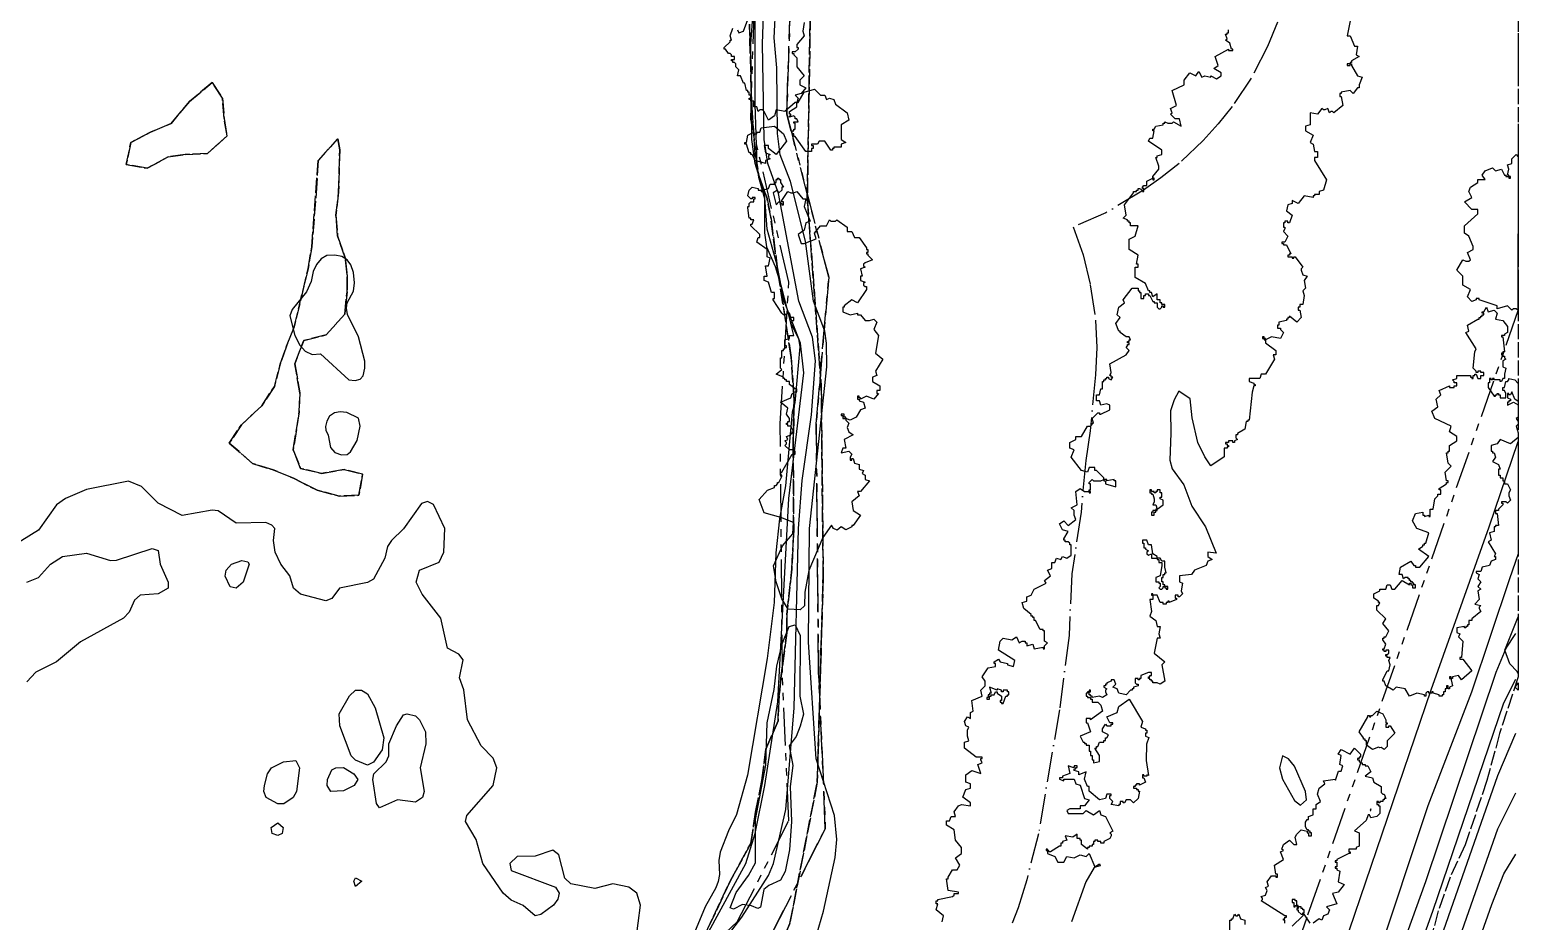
# Model space of a CAD drawing. Header units: metres. Extents: x -400 to 800, y -650 to 500.
# Drawn here: x 549.2 to 800, y -360.7 to -210.5 of the extents above; entities that cross this region are included whole.
import ezdxf

# ---------------------------------------------------------------- set-up
doc = ezdxf.new("R2010")
doc.units = ezdxf.units.M
doc.header["$LTSCALE"] = 2
for name, pattern in [('DASHDOT', [3.556, 2.54, -0.508, 0, -0.508]), ('DASHED', [1.524, 1.27, -0.254]), ('PHANTOM', [6.35, 3.175, -0.635, 0.635, -0.635, 0.635, -0.635])]:
    doc.linetypes.add(name, pattern=pattern)
for name, color, linetype in [('SITE-FLOOD-LIMIT', 5, 'DASHED'), ('SITE-PROPERTY', 7, 'PHANTOM'), ('SITE-ROAD-PAVED', 7, 'CONTINUOUS'), ('SITE-SETBACK-WATER', 1, 'DASHDOT'), ('SITE-TREE-CANOPY', 94, 'CONTINUOUS'), ('SITE-WATER-EDGE', 5, 'CONTINUOUS'), ('TOPO-CONTOUR-MAJOR', 8, 'CONTINUOUS'), ('TOPO-CONTOUR-MINOR', 9, 'CONTINUOUS')]:
    doc.layers.add(name, color=color, linetype=linetype)

msp = doc.modelspace()

# ---------------------------------------------------------------- linework, layer by layer
at = {"layer": 'SITE-FLOOD-LIMIT'}
for points in [[(800, 282.44), (800, -319.52), (796.87, -329.07), (794.73, -336.96), (791.05, -347.81), (788.51, -353.26), (786.52, -358.92), (784.99, -364.68)], [(538.58, -568.51), (560.19, -540.84), (582.2, -510.22), (605.84, -478.78), (622.24, -457.84), (639.51, -434.05), (658.26, -403.89), (677.27, -361.05), (681.88, -337.26), (682.88, -302.51), (682.56, -270.57), (680.2, -239.03), (680.7, -208.01)], [(680.7, -208.01), (680.2, -239.03), (682.56, -270.57), (682.88, -302.51), (681.88, -337.26), (677.27, -361.05), (658.26, -403.89), (639.51, -434.05), (622.24, -457.84), (605.84, -478.78), (582.2, -510.22), (560.19, -540.84), (538.58, -568.51)], [(670.47, -209.59), (670.83, -223.66), (671.42, -231.48), (672.02, -235.03), (673.38, -238.72), (674.09, -242.37), (675.25, -251.3), (677.5, -265.71), (677.98, -272.92), (677.81, -280.39), (677.92, -294.77), (677.58, -301.38), (676.75, -309.01), (676.74, -312.11), (675.75, -319.74), (675.39, -323.55), (675.27, -326.91), (673.24, -331.67), (672.54, -336.94), (671.49, -342.32), (670.67, -347.59), (667.27, -353.79), (661.77, -365.38)], [(661.77, -365.38), (667.27, -353.79), (670.67, -347.59), (671.49, -342.32), (672.54, -336.94), (673.24, -331.67), (675.27, -326.91), (675.39, -323.55), (675.75, -319.74), (676.74, -312.11), (676.75, -309.01), (677.58, -301.38), (677.92, -294.77), (677.81, -280.39), (677.98, -272.92), (677.5, -265.71), (675.25, -251.3), (674.09, -242.37), (673.38, -238.72), (672.02, -235.03), (671.42, -231.48), (670.83, -223.66), (670.47, -209.59)]]:
    msp.add_lwpolyline(points, dxfattribs=at)
for points in [[(568.96, -233.83), (572.5, -231.91), (575.39, -231.52), (579.15, -231.33), (582.42, -228.4), (581.93, -225.45), (581.64, -222.05), (579.93, -219.38), (576.1, -222.57), (572.99, -226.27), (569.55, -227.78), (566.22, -229.49), (565.44, -233.21)], [(568.96, -233.83), (565.44, -233.21), (566.22, -229.49), (569.55, -227.78), (572.99, -226.27), (576.1, -222.57), (579.93, -219.38), (581.64, -222.05), (581.93, -225.45), (582.42, -228.4), (579.15, -231.33), (575.39, -231.52), (572.5, -231.91)], [(597.56, -236.36), (596.71, -247.09), (596.09, -250.75), (593.76, -260.54), (592.42, -263.8), (591.39, -266.86), (590.41, -270.58), (588.26, -273.86), (584.84, -277.05), (582.79, -280.12), (586.74, -283.58), (590.21, -284.66), (593.73, -286.09), (597.62, -288.08), (601.34, -289.06), (604.65, -288.92), (605.27, -285.36), (602.16, -284.58), (598.35, -285.23), (594.83, -284.4), (593.58, -281.27), (594.58, -274.85), (594.69, -271.65), (593.83, -266.78), (595.36, -262.86), (599.11, -261.9), (602.28, -258.41), (602.64, -254.64), (602.66, -251.8), (602.32, -248.91), (601.06, -245.21), (600.77, -241.71), (601.23, -237.84), (601.41, -230.73), (601.09, -228.9), (597.77, -232.5)], [(598.35, -285.23), (602.16, -284.58), (605.27, -285.36), (604.65, -288.92), (601.34, -289.06), (597.62, -288.08), (593.73, -286.09), (590.21, -284.66), (586.74, -283.58), (582.79, -280.12), (584.84, -277.05), (588.26, -273.86), (590.41, -270.58), (591.39, -266.86), (592.42, -263.8), (593.76, -260.54), (596.09, -250.75), (596.71, -247.09), (597.77, -232.5), (601.09, -228.9), (601.41, -230.73), (601.23, -237.84), (600.77, -241.71), (601.06, -245.21), (602.32, -248.91), (602.66, -251.8), (602.64, -254.64), (602.28, -258.41), (599.11, -261.9), (595.36, -262.86), (593.83, -266.78), (594.69, -271.65), (594.58, -274.85), (593.58, -281.27), (594.83, -284.4)]]:
    msp.add_lwpolyline(points, close=True, dxfattribs=at)
at = {"layer": 'SITE-PROPERTY'}
for points in [[(800, -23.13), (800, -257.7), (764.39, -360.02), (733.33, -449.51), (730.57, -456.85), (727.43, -464.03), (723.91, -471.03), (720.04, -477.85), (715.81, -484.46), (711.23, -490.83), (706.34, -496.95), (701.12, -502.81), (639.08, -569.01), (644.82, -586.74), (603.76, -633.86), (590.29, -650), (355.33, -650)], [(547.09, -555.94), (561.96, -561.13), (576.86, -565.72), (592.23, -564.84), (604.57, -556.97), (615.77, -548.59), (623.7, -535.36), (631.88, -522.24), (636.67, -507.74), (642.29, -477.14), (645.67, -462.08), (650.74, -447.7), (661.72, -424.76), (656.31, -409.86), (642.51, -393.17), (655.23, -373.22), (668.4, -360.8), (677.08, -343.76), (676, -318.78), (675.65, -276.87), (677.09, -253), (670.67, -225.57), (671.45, -201.12)], [(677.51, -200.96), (676.74, -224.71), (683.81, -252.18), (681.7, -276.89), (682.1, -318.63), (683.24, -345.09), (673.33, -364.51)], [(673.33, -364.51), (683.24, -345.09), (682.1, -318.63), (681.7, -276.89), (683.81, -252.18), (676.74, -224.71), (677.51, -200.96)]]:
    msp.add_lwpolyline(points, dxfattribs=at)
at = {"layer": 'SITE-ROAD-PAVED'}
msp.add_lwpolyline([(768.83, -370.21), (785.35, -321.71), (795.11, -294.22), (800, -279.87), (800, -298.77), (798.53, -303.02), (792.11, -322.06), (784.78, -341.22), (776.02, -367.56)], dxfattribs=at)
at = {"layer": 'SITE-SETBACK-WATER'}
msp.add_lwpolyline([(759.46, -209.2), (757.75, -213.31), (754.98, -218.68), (751.8, -223.43), (749.46, -226.37), (746.92, -229.14), (742.84, -233.03), (739.79, -235.45), (736.86, -237.51), (730.52, -241.33), (725.03, -243.7), (726.68, -248.39), (727.89, -253.47), (728.77, -259.44), (728.97, -264.03), (728.75, -268.62), (727.86, -278.05), (727.11, -283.07), (726.33, -291.76), (724.8, -302.15), (724.31, -312.56), (722.7, -325.06), (719.15, -345.96), (717.18, -353.7), (715.72, -358.39), (714.72, -361)], dxfattribs=at)
at = {"layer": 'SITE-TREE-CANOPY'}
for points in [[(679.68, -209.26), (679.43, -210.76), (679.68, -211.5), (678.43, -213.01), (678.43, -213.51), (678.68, -213.51), (678.68, -213.75), (678.18, -214.25), (677.68, -214.25), (677.68, -214.51), (677.93, -214.51), (677.93, -214.75), (678.43, -215.25), (678.43, -216.76), (679.68, -218.26), (678.93, -219), (678.93, -219.76), (679.93, -220.26), (679.18, -221.26), (678.18, -221.51), (678.68, -222.01), (678.43, -222.76), (678.18, -222.76), (676.43, -224.25), (674.93, -224.01), (674.68, -225.01), (673.68, -225.75), (672.93, -224.25), (672.68, -224.01), (672.18, -224.01), (671.93, -224.25), (671.68, -223.51), (671.18, -223.51), (671.18, -222.51), (670.68, -222.51), (670.68, -222.26), (670.43, -222.26), (670.43, -222.01), (670.68, -222.01), (670.68, -221.51), (670.43, -221.51), (670.43, -221), (670.18, -221), (670.18, -220.76), (669.93, -220.76), (669.68, -219.5), (669.43, -219.5), (668.93, -218.26), (668.43, -218.26), (668.68, -217.26), (668.18, -216.76), (668.18, -216.25), (667.93, -216.01), (667.68, -216.01), (667.68, -215.75), (667.43, -215.75), (667.43, -215.51), (667.93, -215.51), (667.93, -215.01), (667.43, -215.01), (667.43, -214.75), (667.18, -214.51), (666.93, -214.51), (666.43, -213.75), (666.18, -213.75), (666.18, -213.51), (667.18, -212.51), (667.18, -212.26), (667.43, -212.26), (667.18, -211.5), (667.68, -210.26)], [(668.43, -210.5), (668.68, -211), (669.43, -210.76), (670.18, -208.76)], [(702.93, -360.75), (703.18, -359.75), (701.93, -358.76), (702.18, -357.76), (701.93, -357.76), (701.93, -357.26), (702.18, -357.26), (702.18, -357), (704.68, -356.5), (704.93, -356.26), (704.93, -356), (705.68, -356), (705.68, -355.76), (703.93, -355.5), (703.68, -353.51), (703.93, -353.51), (703.93, -353.26), (704.68, -352.01), (705.43, -352.01), (705.93, -351.25), (705.18, -350.01), (706.18, -349.26), (706.18, -348.26), (705.18, -347), (704.93, -345.26), (703.68, -344.51), (703.68, -343.76), (704.18, -343.76), (704.43, -343.01), (705.18, -343.01), (704.93, -342.25), (705.68, -341.25), (706.18, -341.01), (707.68, -341.25), (707.68, -340.75), (706.43, -339.76), (706.93, -338.51), (707.68, -338.26), (707.68, -337.5), (706.93, -337.26), (706.93, -336), (707.93, -335.26), (709.43, -335.76), (708.93, -334.26), (709.68, -334.01), (709.43, -333.51), (709.43, -333.25), (709.68, -333.25), (709.68, -333.01), (708.68, -333.01), (706.68, -331.51), (706.68, -330.51), (707.43, -330.26), (707.18, -329.51), (707.18, -328.5), (707.43, -328), (706.93, -327.76), (706.68, -327), (707.18, -326.26), (707.68, -326.5), (707.68, -325.5), (708.18, -325.26), (707.93, -323.51), (709.68, -322.75), (709.43, -321.75), (710.18, -321.01), (710.18, -320.26), (709.68, -319.51), (710.68, -318), (711.93, -317.76), (711.93, -317.26), (711.68, -317.26), (711.68, -317), (712.43, -316.5), (712.68, -317), (713.93, -317.26), (713.93, -317.5), (714.93, -317.76), (715.18, -316.76), (712.43, -315.01), (712.68, -313.51), (713.18, -313.01), (714.68, -313.25), (715.43, -312.75), (715.93, -313.75), (716.43, -313.51), (716.93, -313.51), (716.93, -313.75), (717.18, -313.75), (717.18, -314.26), (718.18, -314.01), (718.43, -314.76), (719.93, -314.51), (719.93, -314.76), (720.18, -314.76), (720.18, -314.26), (720.68, -313.75), (720.18, -313.51), (720.18, -311.75), (719.93, -311.75), (719.93, -311.51), (719.43, -311.51), (718.68, -310.01), (718.43, -310.01), (718.43, -309.51), (718.18, -309.51), (718.18, -309.26), (717.93, -309.26), (717.93, -309.01), (716.68, -308), (716.43, -307), (717.18, -306.76), (717.18, -306), (717.93, -305.76), (718.43, -304.76), (720.43, -303.75), (720.18, -303.25), (721.18, -302.51), (720.68, -301.51), (721.43, -301.25), (721.43, -300.26), (721.93, -300.26), (722.18, -299.51), (722.93, -299.76), (723.18, -299.26), (723.93, -299.51), (724.68, -299), (724.68, -297.26), (724.43, -297.26), (724.43, -297), (724.18, -296.76), (723.68, -296.76), (723.68, -296.5), (723.43, -296.5), (723.43, -296.26), (724.18, -295.01), (723.18, -294.76), (722.68, -293.75), (723.43, -293.25), (724.18, -294.01), (725.43, -293.01), (725.18, -292.25), (725.18, -291.51), (724.68, -291.01), (725.68, -290.51), (725.43, -288.26), (726.18, -287.76), (726.93, -288.26), (727.68, -288.26), (727.68, -288), (727.93, -288), (727.93, -287), (727.68, -287), (727.68, -286.76), (728.18, -286.26), (728.43, -286.5), (729.68, -286.5), (730.18, -286.26), (730.18, -286.01), (728.93, -284.76), (728.68, -284.76), (728.68, -284.25), (727.68, -284.25), (727.43, -285.01), (726.43, -284.76), (724.68, -282.51), (725.18, -281.26), (724.43, -281.01), (724.43, -280.01), (725.43, -279.5), (725.43, -279), (726.43, -279), (727.43, -277.26), (727.93, -277.26), (728.18, -277), (728.18, -276.76), (728.43, -276.76), (728.18, -276.01), (729.18, -275.01), (729.43, -275.01), (729.43, -275.26), (729.68, -275.26), (731.18, -274.51), (731.18, -273.75), (730.68, -273.51), (729.68, -273.75), (729.43, -273.01), (728.93, -273.01), (728.93, -272.01), (729.43, -272.01), (729.68, -271.01), (729.93, -271.01), (729.93, -269.76), (730.18, -269.76), (730.18, -269.5), (730.43, -269.5), (730.43, -269.26), (730.68, -269.26), (730.68, -269), (730.93, -269), (730.93, -269.26), (731.43, -269.5), (731.68, -269), (731.43, -269), (731.43, -268.76), (731.18, -268.76), (731.43, -268.26), (731.18, -266.76), (733.93, -265.26), (734.43, -264.51), (733.93, -264.01), (734.18, -263.75), (734.18, -263.51), (734.43, -263.51), (734.43, -263.25), (734.18, -263.25), (734.18, -263.01), (734.43, -263.01), (734.43, -262.75), (734.68, -262.75), (734.43, -262.25), (733.93, -262.25), (732.93, -261.51), (732.93, -261.26), (732.68, -261.26), (732.18, -260), (732.93, -259), (732.43, -258.5), (732.68, -257.26), (733.68, -256.51), (733.43, -256.01), (734.93, -254.01), (735.93, -254.01), (735.93, -254.51), (736.18, -254.51), (736.18, -254.75), (736.43, -254.75), (736.43, -255.76), (736.93, -255.76), (736.93, -255.26), (737.18, -255.26), (737.18, -255.01), (737.68, -255.01), (737.68, -255.26), (737.93, -255.26), (738.43, -256.26), (738.68, -256.26), (738.68, -256.51), (739.18, -256.51), (739.18, -257.26), (739.43, -257.5), (739.68, -257.5), (739.93, -257.26), (739.93, -257), (740.18, -257), (740.18, -257.26), (740.43, -257.26), (740.43, -256.76), (739.93, -256.76), (739.93, -256.51), (739.68, -256.51), (739.68, -256.01), (739.18, -256.01), (739.18, -255.01), (738.43, -255.51), (738.18, -254.75), (737.93, -254.75), (737.93, -254.51), (737.68, -254.51), (737.18, -253.25), (735.43, -252.25), (735.43, -250.51), (735.93, -250.51), (735.93, -250), (735.68, -250), (735.93, -248.5), (734.43, -247.5), (734.43, -245.76), (735.43, -245.25), (735.93, -243.51), (734.68, -243.51), (734.68, -243.01), (734.43, -243.01), (734.43, -242.75), (734.18, -242.75), (734.18, -242.51), (733.43, -242.26), (733.93, -241.76), (733.68, -240), (735.18, -238), (735.18, -237.76), (735.68, -237.76), (735.68, -237.5), (735.93, -237.5), (735.93, -237.26), (736.18, -237.26), (736.68, -237.5), (736.68, -237.76), (736.93, -237.76), (736.93, -237.26), (736.68, -237.26), (736.68, -237.01), (736.93, -236.76), (737.43, -236.76), (737.43, -236.01), (738.43, -235.51), (738.43, -235.25), (739.43, -234.01), (739.43, -233.51), (738.93, -232.01), (739.18, -232.01), (739.18, -231.76), (739.93, -231.51), (739.93, -230.76), (737.68, -229.26), (737.93, -228.76), (738.43, -228.76), (738.68, -227.51), (738.43, -227.51), (738.43, -227.26), (738.68, -227.26), (738.93, -226.76), (740.18, -226.51), (740.18, -226.26), (740.43, -226.26), (740.43, -226.01), (740.93, -226.26), (741.68, -226.26), (741.93, -226.01), (743.18, -226.76), (742.93, -225.51), (742.18, -225.51), (741.43, -224.75), (741.68, -224.51), (741.43, -223.75), (742.43, -223.25), (741.68, -220.76), (743.68, -219.76), (743.68, -219), (744.68, -217.76), (745.68, -218.26), (746.18, -217.51), (746.68, -218.5), (747.18, -218.26), (748.18, -218.5), (748.18, -218.26), (749.18, -218.76), (749.93, -218.26), (749.93, -217.76), (748.68, -217.01), (749.43, -216.51), (748.93, -215.01), (751.18, -213.75), (751.18, -214.01), (751.93, -214.01), (751.93, -213.75), (751.68, -213.75), (751.43, -212.76), (750.68, -212.26), (750.93, -212.01), (750.68, -211.26), (750.93, -211.26), (750.93, -211), (751.18, -211), (751.18, -210.5)], [(771.68, -209), (771.18, -211.51), (771.68, -211.51), (772.43, -213.25), (772.93, -213.25), (772.68, -214.75), (773.18, -215.01), (771.93, -215.75), (771.93, -216.01), (771.68, -216.01), (771.68, -216.26), (771.93, -216.26), (771.93, -216.51), (772.93, -218.26), (773.68, -218.5), (773.18, -219.76), (773.18, -220.26), (772.93, -220.26), (772.18, -221.26), (771.68, -220.76), (770.18, -221), (770.18, -221.26), (769.93, -221.26), (769.93, -221.76), (770.18, -221.76), (770.43, -223.25), (768.93, -224.51), (768.68, -224.25), (768.43, -224.25), (768.18, -224.51), (767.93, -223.75), (767.43, -224.01), (767.18, -224.01), (766.93, -223.75), (766.18, -224.75), (764.93, -224.51), (764.93, -226.51), (764.18, -226.76), (764.18, -227.51), (765.43, -228.26), (764.93, -229.5), (765.43, -229.76), (765.68, -231.01), (766.18, -231.01), (766.18, -232.01), (765.68, -232.01), (765.68, -232.51), (767.68, -235.76), (767.18, -237.51), (766.43, -237.76), (766.43, -238.26), (765.68, -238.26), (765.68, -238.5), (765.43, -238.5), (765.43, -238.76), (763.93, -238.5), (762.93, -239.76), (761.93, -239.26), (761.93, -239.76), (761.18, -240), (760.93, -241.01), (761.93, -241.76), (761.43, -243.01), (761.18, -243.01), (761.18, -242.75), (760.68, -242.75), (760.68, -243.01), (760.43, -243.01), (760.43, -243.75), (760.68, -243.75), (760.68, -244.01), (760.43, -244.51), (761.18, -245.25), (760.68, -246.26), (760.18, -246.26), (760.18, -246.51), (760.43, -246.51), (760.43, -246.76), (760.93, -246.76), (761.68, -248.26), (761.43, -248.26), (761.43, -248.5), (761.18, -248.5), (761.18, -248.76), (761.93, -248.76), (761.93, -249), (762.18, -249), (762.18, -248.76), (762.43, -248.76), (763.68, -250.51), (763.43, -250.76), (763.43, -251.01), (763.68, -251.76), (764.43, -252.01), (763.93, -252.75), (764.18, -254.01), (763.68, -254.51), (763.93, -255.26), (763.68, -256.76), (763.18, -256.76), (763.18, -257.26), (762.93, -257.26), (762.93, -257.76), (763.18, -257.76), (763.43, -259), (762.68, -259.76), (761.43, -258.76), (761.43, -259), (761.18, -259), (761.18, -259.26), (760.93, -259.26), (760.93, -259.5), (759.68, -259.76), (759.68, -260.26), (759.43, -260.26), (759.43, -260.76), (759.93, -260.76), (759.93, -261.01), (760.43, -261.51), (759.93, -262.51), (758.43, -262.25), (757.43, -262.75), (757.43, -263.25), (759.18, -264.51), (759.18, -265.26), (758.68, -265.26), (758.93, -266.01), (757.43, -268.5), (756.68, -268.5), (756.43, -269.26), (754.68, -269.26), (754.68, -269.76), (755.43, -270.01), (755.43, -270.26), (755.68, -270.26), (755.68, -270.51), (755.43, -270.51), (755.15, -271.55), (754.68, -276.26), (754.43, -276.26), (754.43, -276.51), (754.18, -276.51), (753.93, -277.76), (752.68, -278.5), (752.68, -278.76), (752.43, -278.76), (752.43, -279.26), (752.68, -279.5), (752.18, -279.76), (752.18, -280.01), (751.93, -280.01), (751.93, -279.76), (751.18, -279.76), (751.18, -280.01), (750.68, -280.01), (750.68, -280.26), (750.93, -280.26), (750.93, -280.51), (751.18, -280.51), (751.18, -280.76), (750.93, -280.76), (750.93, -281.01), (750.43, -281.01), (750.43, -282.43), (748.19, -283.95), (747.21, -282.42), (746.03, -280.03), (745.07, -275.87), (744.72, -272.65), (742.83, -271.38), (742, -272.83), (741.4, -274.67), (741.47, -278.44), (741.28, -282.99), (741.67, -284.44), (743.64, -287.14), (744.98, -290.78), (747.33, -294.22), (749.11, -298.66), (747.68, -298.5), (747.68, -299.26), (748.43, -299.76), (747.68, -300.01), (747.43, -300.76), (745.43, -301.51), (744.93, -302.25), (742.93, -302.51), (742.93, -303.51), (743.43, -303.75), (743.18, -305.01), (743.43, -305.51), (742.93, -306), (742.68, -306), (742.68, -305.76), (742.18, -305.76), (742.18, -306.26), (742.43, -306.26), (742.43, -306.5), (741.18, -307), (741.18, -306.76), (740.93, -306.76), (740.93, -307), (740.68, -307), (740.68, -307.26), (740.18, -307.26), (740.18, -307), (739.68, -307), (739.18, -305.76), (738.43, -305.76), (738.43, -306.5), (737.93, -306.5), (738.18, -308.5), (737.93, -309.26), (738.93, -310.01), (739.18, -311.01), (739.68, -311.01), (739.43, -312.25), (739.68, -313.01), (739.18, -313.01), (738.68, -315.51), (740.43, -317), (739.93, -317.5), (740.43, -320.26), (739.68, -320.75), (739.18, -320.51), (738.43, -320.51), (738.43, -320.26), (738.18, -320.26), (738.18, -320.01), (737.93, -320.01), (737.93, -319.76), (737.68, -319.76), (737.68, -319.51), (737.93, -319.51), (737.93, -319.26), (738.18, -319.26), (738.18, -318.76), (737.68, -318.76), (736.43, -319.26), (736.43, -319.76), (736.18, -319.76), (736.18, -320.01), (735.93, -320.01), (735.93, -319.76), (735.43, -319.76), (735.43, -320.51), (735.68, -320.75), (735.93, -320.75), (735.93, -321.01), (735.18, -321.25), (735.18, -321.51), (734.93, -321.51), (734.93, -321.75), (734.68, -321.75), (733.93, -322.51), (732.68, -322.25), (732.43, -321.51), (731.68, -321.25), (732.18, -320.75), (731.93, -320.01), (731.43, -320.01), (731.43, -320.26), (730.68, -320.51), (730.68, -320.75), (730.43, -320.75), (730.43, -321.01), (730.18, -321.01), (730.18, -321.25), (730.68, -321.51), (730.43, -321.75), (730.43, -322.01), (730.68, -322.51), (729.93, -323.01), (729.43, -322.75), (728.18, -323.01), (728.18, -322.75), (727.93, -322.75), (727.93, -322.51), (727.68, -322.51), (727.68, -322.01), (727.43, -322.01), (727.43, -322.25), (727.18, -322.25), (727.18, -322.75), (727.43, -322.75), (727.43, -323.01), (727.93, -323.01), (727.93, -323.25), (728.18, -323.25), (728.18, -323.76), (729.18, -323.76), (729.68, -324.26), (729.93, -325.26), (727.93, -326.76), (727.93, -326.5), (727.18, -326.5), (727.18, -327.26), (727.43, -327.26), (727.93, -328.76), (726.18, -329.51), (726.68, -330.51), (726.93, -330.51), (726.93, -330.75), (727.18, -330.75), (727.18, -331.01), (727.68, -331.01), (727.68, -332.01), (727.93, -332.01), (727.93, -332.75), (728.18, -332.75), (728.18, -333.51), (728.43, -333.51), (728.43, -334.01), (729.43, -333.76), (729.43, -332.75), (728.68, -331.51), (728.93, -331.51), (728.93, -331.25), (729.18, -331.25), (729.43, -330.51), (730.18, -330.51), (730.18, -330.25), (730.43, -330.25), (730.43, -329.76), (730.68, -329.76), (730.93, -329.26), (729.93, -328.76), (729.93, -328.26), (730.43, -327.5), (730.68, -327.76), (731.18, -327.76), (731.43, -327.76), (731.43, -327.5), (731.68, -327.5), (731.68, -327.26), (731.18, -327.26), (730.68, -326.26), (732.43, -325.5), (732.68, -324.51), (734.43, -323.25), (736.68, -327), (736.43, -328), (737.18, -328.26), (737.18, -328.51), (737.43, -328.51), (737.43, -329.01), (737.18, -329.01), (737.18, -329.51), (737.77, -329.71), (737.38, -330.87), (737.29, -333.58), (737.71, -336.15), (737.43, -336), (737.43, -336.26), (736.93, -336.26), (736.93, -336), (736.68, -336), (736.68, -336.5), (736.93, -336.5), (737.18, -337.26), (736.18, -337.76), (736.18, -337.5), (735.68, -337.5), (735.68, -337.76), (735.43, -337.76), (735.43, -338), (735.18, -338), (735.18, -338.26), (735.68, -338.26), (735.68, -338.51), (735.93, -338.51), (735.93, -338.76), (736.18, -338.76), (735.93, -340.01), (735.18, -340.75), (734.68, -340.25), (733.93, -340.25), (733.68, -340.75), (733.43, -340.75), (733.43, -340.51), (732.93, -340.51), (732.93, -341.01), (732.68, -341.01), (732.68, -341.25), (731.43, -341.01), (731.68, -340.51), (731.18, -340.01), (731.18, -339.51), (731.43, -339.51), (731.43, -339.26), (730.68, -339.26), (730.43, -340.01), (729.43, -340.25), (727.68, -338.76), (727.68, -338), (727.43, -338), (726.93, -336.76), (727.18, -335.5), (725.93, -336), (725.93, -335.5), (725.18, -335.26), (725.18, -335.01), (725.43, -335.01), (725.43, -334.76), (725.68, -334.76), (725.68, -334.51), (725.18, -334.51), (725.18, -334.76), (724.93, -334.76), (724.18, -334.51), (724.43, -335.76), (723.18, -336.26), (723.18, -336.5), (722.68, -336.5), (722.68, -336.76), (723.43, -337), (723.43, -336.76), (725.18, -336.76), (725.43, -337.5), (726.18, -337.76), (726.93, -340.01), (727.68, -340.25), (726.93, -341.25), (726.18, -341.25), (726.18, -341.75), (724.43, -341.75), (723.93, -342.01), (724.18, -342.51), (726.68, -342.51), (727.18, -342.01), (728.43, -342.75), (729.43, -342.01), (729.68, -342.75), (730.43, -343.01), (731.68, -345.5), (731.18, -345.76), (731.43, -346), (731.43, -346.26), (731.18, -346.76), (730.18, -347.26), (730.18, -347.5), (729.68, -347.5), (729.68, -347.26), (729.18, -347.26), (729.18, -347), (728.68, -347), (728.68, -347.26), (728.43, -347.26), (728.43, -347.76), (728.18, -347.76), (728.18, -348.01), (727.68, -348.01), (727.68, -348.26), (727.43, -348.26), (727.43, -348.51), (726.43, -347.76), (726.43, -347), (726.18, -347), (726.18, -346.76), (725.68, -346.76), (725.68, -346), (724.93, -346.5), (723.68, -346.26), (723.93, -347), (723.18, -347.26), (723.18, -347.5), (722.93, -347.5), (722.93, -348.01), (722.68, -348.01), (721.18, -349.01), (720.93, -349.01), (720.93, -348.76), (720.68, -348.76), (720.68, -349.01), (720.68, -349.26), (721.93, -349.76), (722.43, -350.75), (723.43, -350.75), (723.93, -349.76), (725.18, -350.01), (726.18, -349.51), (727.18, -349.76), (727.68, -349.26), (728.68, -351.51), (729.43, -351.01), (729.54, -351.34), (728.55, -351.64), (727.12, -354.01), (724.74, -360.79)], [(760.68, -361.01), (760.68, -360.51), (760.43, -360.51), (760.43, -360.25), (760.68, -360.25), (760.68, -360.01), (760.93, -360.01), (760.93, -359.75), (760.68, -359.75), (756.68, -357.26), (756.93, -357), (756.93, -356.76), (756.68, -356.5), (757.43, -356.26), (757.68, -355.5), (757.43, -355), (757.93, -354.76), (757.68, -354.01), (758.43, -353.01), (759.18, -353.01), (759.18, -353.26), (759.43, -353.26), (759.43, -352.75), (759.18, -352.75), (758.93, -351.25), (760.43, -350.25), (759.93, -349.01), (760.43, -348.76), (760.18, -348.51), (760.43, -347.76), (761.43, -347), (762.18, -347.76), (762.68, -347.76), (762.43, -346.5), (762.68, -346), (763.43, -345.26), (764.43, -345.5), (764.43, -345.76), (764.68, -345.76), (764.68, -346.26), (765.18, -346.26), (765.18, -345.76), (764.93, -345.76), (764.93, -345.5), (764.68, -345.5), (764.68, -345.26), (764.43, -345.26), (764.18, -344.76), (764.18, -344.01), (764.43, -343.51), (764.68, -343.51), (764.68, -343.01), (765.43, -342.75), (765.43, -341.75), (765.93, -341.75), (765.93, -341.01), (766.68, -340.51), (766.18, -339.26), (766.43, -338.26), (767.43, -337.5), (767.18, -337), (769.18, -336.76), (769.23, -336.91), (769.7, -335.42), (770.18, -335.38), (770.43, -334.51), (769.93, -334.26), (770.18, -332.75), (769.68, -332.51), (770.18, -331.75), (771.68, -332.51), (772.43, -331.51), (773.43, -332.51), (773.43, -333.01), (773.18, -333.01), (773.18, -333.25), (772.93, -333.25), (772.93, -333.51), (773.18, -333.51), (773.18, -333.76), (773.43, -334.01), (773.68, -334.01), (773.68, -334.26), (774.18, -334.26), (774.18, -334.51), (774.68, -334.51), (775.18, -335.5), (774.18, -336.26), (775.43, -336.5), (775.68, -337.26), (776.93, -338), (776.93, -339.01), (777.18, -339.26), (777.43, -339.26), (777.68, -340.01), (777.43, -340.01), (777.43, -340.25), (777.18, -340.25), (777.18, -340.51), (776.68, -340.51), (776.68, -340.75), (776.43, -340.75), (776.43, -340.51), (776.18, -340.51), (776.18, -341.01), (776.43, -341.01), (776.43, -341.25), (776.68, -341.25), (776.68, -342.51), (776.18, -343.01), (775.18, -343.26), (774.93, -342.75), (774.74, -342.75), (774.35, -343.68), (772.43, -345.47), (773.18, -345.76), (773.18, -348.01), (772.68, -348.26), (772.68, -348.51), (771.43, -348.51), (771.43, -349.01), (771.68, -349.01), (771.68, -349.26), (771.43, -349.26), (769.43, -350.25), (769.43, -350.51), (769.18, -350.51), (769.18, -350.75), (769.43, -350.75), (769.43, -351.51), (769.18, -351.51), (769.18, -351.75), (769.43, -351.75), (769.43, -352.01), (769.93, -352.25), (769.68, -354.01), (770.68, -354.51), (769.68, -355.76), (768.68, -356), (769.43, -357.76), (767.68, -358.26), (768.18, -358.76), (767.93, -359.51), (767.18, -359.75), (766.93, -360.51), (766.43, -360.25), (765.43, -361.01)], [(751.43, -362.25), (751.43, -360.51), (751.68, -360.51), (751.68, -360.25), (751.93, -360.25), (752.18, -359.51), (752.43, -359.75), (752.68, -359.75), (752.93, -359.51), (753.18, -360.25), (753.93, -360.51), (753.93, -361.25)], [(764.93, -361.01), (763.93, -359.51), (763.68, -359.51), (763.68, -359.75), (761.93, -361.51)]]:
    msp.add_lwpolyline(points, dxfattribs=at)
for points in [[(771.18, -216.26), (771.18, -216.51), (771.68, -216.51), (771.68, -216.26)], [(678.68, -222.76), (679.68, -221), (681.43, -220.5), (682.43, -221.51), (683.18, -221.51), (683.43, -222.26), (683.93, -222.01), (684.68, -222.26), (684.93, -223.01), (686.93, -224.51), (687.18, -225.75), (685.93, -226.51), (685.93, -229), (686.68, -229.5), (685.93, -229.76), (685.93, -230.26), (684.68, -230.26), (684.68, -230.5), (684.43, -230.5), (684.43, -230.76), (684.18, -230.76), (683.18, -229.26), (682.18, -229.26), (681.93, -229.76), (680.93, -229.76), (680.93, -230), (681.18, -230), (681.18, -230.5), (680.93, -230.5), (680.93, -231), (679.93, -231), (678.18, -228.5), (677.93, -228.5), (677.93, -228.01), (677.68, -228.01), (677.68, -227.51), (677.93, -227.51), (677.93, -227.26), (678.18, -227.26), (678.18, -226.25), (677.93, -226.25), (677.93, -226.01), (678.68, -226.01), (678.43, -225.51), (678.18, -225.51), (678.18, -225.25), (677.93, -225.01), (677.18, -225.25), (677.18, -225.01), (677.43, -225.01), (677.43, -224.75), (677.18, -224.75), (677.18, -224.25), (678.43, -223.51), (678.43, -222.76)], [(676.68, -229.26), (674.93, -231.51), (673.68, -230.5), (673.68, -230), (672.93, -230), (673.18, -231.26), (673.93, -231.51), (673.68, -231.76), (673.68, -232.01), (673.93, -232.26), (673.18, -232.51), (673.18, -233.01), (671.43, -232.51), (670.93, -231.51), (670.68, -231.51), (670.68, -231.26), (670.43, -231.26), (669.93, -229.76), (669.68, -229.76), (669.68, -229.5), (669.93, -229.5), (670.18, -228.26), (671.18, -227.76), (671.18, -228.01), (671.68, -228.01), (671.68, -227.76), (672.18, -227.76), (672.43, -227.01), (674.68, -226.76), (676.18, -228.01)], [(798.43, -235.01), (798.18, -235.01), (798.43, -234.01), (798.18, -233.25), (798.93, -233.01), (798.93, -232.26), (799.68, -231.51), (800, -231.91), (799.93, -257.76), (799.68, -257.5), (799.18, -257.5), (798.93, -257.76), (798.18, -257.01), (796.43, -257.5), (796.43, -257.01), (793.43, -256.01), (793.43, -255.76), (792.93, -255.76), (792.93, -256.01), (792.18, -256.26), (791.43, -255.51), (791.93, -254.25), (790.68, -253.51), (790.68, -252.01), (789.68, -251.01), (790.68, -249.26), (791.18, -249.5), (791.68, -249.5), (791.93, -249.26), (791.43, -248), (792.43, -247.5), (792.43, -247.01), (791.68, -245.25), (790.93, -244.75), (790.93, -243.51), (793.18, -241.51), (793.18, -240.76), (792.18, -240.76), (790.93, -239.5), (792.18, -238.76), (791.68, -237.76), (791.93, -237.01), (793.18, -236.26), (793.18, -235.75), (794.43, -235.75), (793.93, -235.01), (794.43, -234.25), (795.68, -233.75), (796.18, -234.25), (797.18, -234.01), (797.68, -235.01), (797.93, -235.01), (797.93, -235.25), (798.43, -235.25)], [(686.68, -276.26), (687.18, -276.76), (686.93, -277.5), (687.18, -278.26), (687.93, -278.76), (686.43, -279.5), (686.68, -281.01), (686.18, -281.01), (685.93, -281.75), (687.18, -281.51), (687.68, -282.01), (687.43, -282.51), (687.43, -283.01), (687.68, -283.01), (687.68, -282.75), (687.93, -282.75), (688.18, -283.51), (688.93, -283.75), (688.93, -284.51), (689.68, -284.76), (689.43, -285.26), (689.93, -285.51), (689.93, -286.26), (690.68, -286.51), (689.18, -288.26), (688.68, -288.26), (688.93, -289), (687.68, -290.01), (687.93, -291.51), (689.18, -292.25), (687.93, -294.01), (687.68, -294.01), (687.68, -294.25), (686.68, -294.76), (685.93, -294.25), (685.22, -294.8), (684.63, -294.52), (684.3, -293.95), (682.82, -296.05), (680.45, -301.57), (679.79, -305.26), (679.74, -307.55), (679.01, -308.2), (676.99, -308.11), (675.9, -306.37), (674.94, -303.49), (674.48, -300.83), (676.02, -297.44), (677.74, -295.4), (677.9, -293.51), (675.73, -292.64), (672.95, -291.87), (672.11, -289.65), (673.49, -288.07), (674.68, -287.6), (674.68, -287.26), (674.93, -287.26), (675.18, -287), (675.18, -286.76), (675.43, -286.76), (675.93, -285.76), (675.93, -285.51), (675.68, -285.51), (675.68, -285.01), (675.93, -285.01), (677.68, -282.01), (678.18, -282.01), (678.18, -281.51), (677.93, -281.51), (677.93, -281.26), (677.18, -281.26), (676.43, -280.51), (676.68, -280.26), (676.68, -280.01), (676.43, -279.76), (676.93, -279.5), (676.68, -279), (677.43, -278.76), (677.43, -278.5), (677.68, -278.5), (677.68, -278.26), (677.93, -278.26), (677.43, -277.26), (676.93, -277.26), (676.93, -277), (676.68, -277), (676.68, -276.76), (676.93, -276.76), (676.93, -276.51), (677.18, -276.51), (677.18, -276.01), (676.68, -275.26), (676.93, -274.25), (675.68, -273.25), (677.43, -272.51), (677.68, -271.76), (677.93, -271.76), (677.93, -271.51), (678.43, -271.51), (678.43, -271.01), (678.18, -271.01), (677.18, -270.26), (677.18, -269.76), (676.68, -269.76), (676.68, -269.5), (676.43, -269.5), (676.43, -269.26), (676.18, -269.26), (676.18, -269), (674.93, -268.5), (675.93, -267.76), (675.68, -267.5), (675.68, -265.76), (675.93, -265.76), (675.93, -264.51), (676.18, -264.51), (676.18, -264.25), (676.43, -264.25), (676.43, -264.01), (676.68, -264.01), (676.68, -263.75), (676.43, -263.75), (676.43, -262.75), (677.18, -262.51), (677.18, -262.01), (677.93, -262.01), (677.43, -260), (677.43, -259.76), (677.68, -259.76), (677.68, -259.5), (677.93, -259.5), (677.93, -259), (677.43, -259), (677.18, -258.26), (676.43, -258.5), (676.18, -258.5), (675.93, -258.26), (674.43, -256.01), (674.43, -255.76), (674.68, -255.76), (674.68, -254.75), (674.18, -254.75), (673.68, -253.01), (672.93, -252.75), (672.93, -252.01), (673.43, -252.01), (673.18, -250.26), (673.68, -250.26), (673.93, -249), (673.43, -248.76), (673.43, -247.51), (671.68, -246.26), (671.93, -245.51), (672.18, -245.51), (672.18, -245.01), (670.68, -243.51), (670.68, -243.25), (670.93, -243.25), (671.18, -242.51), (670.68, -242.51), (670.68, -242.26), (670.43, -242.26), (670.18, -240.5), (670.18, -240.26), (670.43, -240.26), (670.43, -239.76), (670.68, -239.5), (671.18, -239.5), (671.18, -239), (671.43, -239), (671.43, -238.76), (670.93, -238.76), (670.93, -239), (670.68, -239), (670.18, -238.5), (670.43, -237.51), (670.93, -237.01), (671.93, -237.26), (671.93, -237.51), (672.43, -237.51), (672.43, -237.76), (672.68, -237.76), (672.68, -237.51), (673.68, -237.26), (673.93, -236.51), (674.68, -236.51), (674.68, -236.26), (674.93, -236.26), (674.93, -235.75), (675.18, -235.75), (675.18, -235.51), (675.43, -235.51), (675.43, -235.75), (675.68, -235.75), (675.68, -236.26), (676.18, -237.01), (675.93, -237.01), (675.93, -237.51), (675.43, -238), (675.18, -237.51), (674.43, -238), (674.93, -240), (675.43, -239.5), (675.68, -239.5), (675.68, -239.76), (675.93, -239.76), (675.93, -240), (676.18, -240), (676.18, -239.5), (675.93, -239.5), (675.93, -239.26), (676.93, -237.76), (677.43, -238), (677.93, -238), (678.43, -237.76), (679.43, -239), (679.93, -239), (679.68, -240.26), (680.68, -242.75), (679.93, -243.01), (679.68, -244.25), (678.68, -245.01), (679.18, -246.51), (679.68, -246.51), (681.68, -245.75), (681.43, -244.75), (682.43, -243.51), (683.43, -243.51), (683.93, -242.51), (684.18, -242.75), (684.93, -242.75), (685.18, -242.51), (686.93, -243.75), (686.93, -244.51), (687.68, -244.51), (688.18, -245.51), (688.93, -245.51), (690.18, -247.26), (690.18, -247.5), (690.43, -247.5), (690.43, -248), (690.18, -248), (690.18, -248.26), (690.43, -248.26), (690.43, -248.5), (691.18, -249.26), (689.93, -249.76), (689.68, -250), (689.68, -250.26), (689.93, -250.5), (689.18, -250.76), (689.43, -252.01), (689.18, -252.01), (689.18, -252.75), (689.93, -253.01), (689.68, -253.25), (689.68, -253.51), (689.93, -253.75), (690.18, -253.75), (690.18, -254.25), (688.68, -256.51), (687.68, -256.01), (686.43, -257.01), (686.43, -257.26), (686.18, -257.26), (686.18, -258), (687.43, -258.5), (688.68, -258.26), (688.68, -258.5), (689.18, -258.5), (689.93, -259.5), (690.68, -259.5), (691.43, -259.26), (691.93, -259.76), (691.43, -261.01), (692.18, -262.01), (691.68, -265.01), (692.93, -266.01), (691.68, -268), (691.93, -268.76), (691.18, -269), (691.18, -269.76), (692.43, -270.51), (692.43, -271.26), (691.93, -271.26), (691.93, -271.76), (692.18, -271.76), (691.43, -272.75), (690.18, -272.25), (689.18, -272.75), (689.18, -272.51), (688.93, -272.51), (688.93, -272.25), (688.68, -272.25), (688.68, -272.75), (688.93, -272.75), (688.93, -273.01), (689.68, -273.25), (689.93, -274.25), (689.18, -274.51), (688.43, -275.76), (687.43, -276.26), (686.68, -276.01)], [(738.43, -235.76), (738.68, -235.76), (738.68, -235.51), (738.43, -235.51)], [(798.43, -235.51), (798.68, -235.51), (798.68, -235.25), (798.43, -235.25)], [(788.68, -320.01), (788.93, -321.01), (788.43, -321.25), (788.43, -321.51), (788.18, -321.51), (788.18, -321.01), (787.93, -321.01), (787.93, -321.51), (787.68, -321.51), (787.68, -322.01), (787.43, -322.01), (787.43, -322.51), (787.18, -322.51), (787.18, -322.75), (786.68, -322.75), (786.68, -322.51), (785.68, -322.25), (785.68, -322.01), (785.43, -322.01), (785.43, -322.25), (785.18, -322.25), (784.93, -322.25), (784.93, -322.01), (784.68, -322.01), (784.43, -322.25), (784.43, -322.75), (784.18, -322.75), (784.18, -322.51), (782.93, -322.25), (781.68, -322.75), (780.93, -321.51), (779.43, -321.25), (778.93, -321.75), (777.68, -321.01), (777.43, -320.26), (777.18, -320.26), (777.18, -320.01), (777.93, -318.5), (778.18, -318.5), (778.43, -317.5), (778.18, -316.76), (778.43, -316.26), (777.93, -316.26), (777.93, -316), (777.68, -316), (777.68, -315.76), (777.93, -315.76), (778.18, -315.51), (778.18, -315.01), (777.68, -315.01), (777.68, -315.26), (777.43, -315.26), (777.43, -315.01), (777.18, -315.01), (777.18, -314.76), (777.43, -314.76), (777.68, -314.01), (777.18, -313.25), (777.18, -313.01), (777.43, -313.01), (777.43, -312.75), (777.68, -312.75), (778.18, -311.75), (777.18, -310.51), (777.68, -309.76), (776.18, -308.26), (776.18, -307.5), (776.43, -307.5), (776.68, -307), (776.43, -307), (776.43, -306.76), (775.68, -306.26), (775.68, -305.51), (776.68, -305.01), (776.68, -304.76), (777.68, -304.76), (777.93, -304.01), (778.43, -304.01), (778.68, -304.76), (779.18, -304.76), (780.43, -303.25), (781.68, -304.01), (781.68, -303.75), (781.93, -303.75), (781.93, -304.01), (782.18, -304.01), (782.18, -304.51), (782.68, -304.51), (782.68, -304.01), (782.43, -304.01), (782.43, -303.75), (782.18, -303.75), (782.18, -303.51), (781.93, -303.51), (781.93, -303.25), (781.68, -303.25), (781.68, -303.01), (781.43, -303.01), (781.43, -302.75), (780.93, -302.75), (780.68, -303.01), (780.43, -302.25), (779.93, -302.25), (780.18, -301.01), (781.93, -300.01), (782.43, -300.76), (782.68, -300.76), (782.68, -301.01), (783.43, -301.01), (784.93, -299.26), (783.18, -298), (783.93, -297.5), (783.93, -297.26), (784.18, -297.26), (784.18, -297), (784.43, -297), (784.93, -295.26), (782.93, -294.51), (782.18, -293.25), (782.68, -292.01), (783.93, -291.75), (783.93, -292.25), (784.18, -292.25), (784.18, -292.51), (784.93, -292.25), (784.93, -292.51), (785.18, -292.51), (785.18, -291.26), (785.68, -291.26), (785.93, -289.5), (786.43, -289), (786.43, -288.76), (786.93, -288.76), (786.93, -288), (786.68, -288), (786.68, -287.76), (787.93, -287), (787.93, -286.76), (788.18, -286.76), (788.18, -286.5), (787.93, -286.5), (787.68, -285.01), (788.68, -284.01), (788.18, -283.51), (787.93, -281.75), (788.18, -281.75), (788.18, -281.51), (788.43, -281.51), (788.43, -280.51), (789.68, -279.76), (789.68, -279), (788.43, -278.26), (788.68, -277.26), (785.93, -276.01), (785.43, -274.75), (786.43, -274.01), (786.18, -272.75), (786.93, -272.01), (786.68, -271.26), (788.43, -270.51), (788.43, -270.76), (789.18, -270.76), (789.18, -270.51), (789.68, -270.51), (789.68, -270), (789.18, -270), (789.18, -269.76), (788.93, -269.5), (789.68, -269.26), (789.68, -268.76), (791.93, -268.76), (791.93, -269), (792.18, -269), (792.18, -269.26), (792.43, -269.26), (792.43, -268.76), (792.68, -268.76), (792.68, -268.5), (792.93, -268.5), (793.18, -269.26), (793.68, -269.26), (793.68, -268.76), (794.18, -268.76), (794.18, -268.26), (793.68, -268.26), (793.68, -268), (793.18, -268), (793.18, -268.26), (792.93, -268.26), (792.93, -268), (792.43, -267.5), (792.68, -264.75), (792.93, -264.25), (791.18, -261.51), (791.68, -261.26), (791.43, -260.26), (793.18, -259.26), (793.43, -259.26), (793.43, -259), (793.68, -259), (793.68, -258.76), (793.93, -258.76), (793.93, -258.5), (794.18, -258.5), (794.18, -258.26), (793.93, -258.26), (793.93, -258), (794.18, -258), (794.68, -257.26), (794.93, -258), (795.93, -257.76), (796.43, -258.26), (796.18, -259.26), (797.43, -259.5), (798.18, -260.51), (798.18, -261.51), (797.68, -261.76), (797.68, -262.01), (797.18, -262.01), (797.18, -262.25), (797.43, -262.25), (797.68, -264.75), (797.43, -264.75), (797.43, -265.01), (797.18, -265.01), (797.18, -265.26), (797.43, -265.26), (797.43, -265.51), (797.68, -265.51), (797.68, -265.76), (797.93, -266.01), (797.43, -266.26), (797.43, -267.26), (797.93, -267.5), (797.68, -268.5), (797.68, -269.26), (797.43, -269.26), (797.18, -269.76), (796.93, -269.76), (796.93, -269.5), (795.93, -269.5), (795.93, -269.26), (795.68, -269.26), (795.68, -269.5), (795.43, -269.5), (795.43, -269.26), (795.18, -269.26), (795.18, -270), (794.93, -270), (794.93, -270.76), (795.93, -272.25), (796.18, -272.25), (796.18, -272.01), (796.43, -272.01), (796.43, -271.76), (796.68, -271.76), (796.68, -272.01), (796.93, -272.01), (796.93, -272.51), (797.93, -272.51), (797.93, -271.76), (797.68, -271.26), (797.43, -271.26), (797.43, -270.76), (797.68, -270.76), (797.93, -269.76), (798.18, -269.76), (798.43, -269.5), (798.43, -269.26), (799.43, -269.5), (800, -270.08), (800, -273.1), (799.43, -272.75), (798.93, -271.51), (798.68, -272.01), (798.43, -272.01), (798.43, -271.76), (798.18, -271.76), (798.18, -272.51), (798.68, -272.75), (798.68, -273.01), (798.43, -273.01), (798.43, -273.25), (798.18, -273.25), (798.18, -273.75), (799.18, -273.25), (800, -273.66), (800, -275.75), (799.68, -276.01), (800, -276.49), (800, -276.94), (799.68, -277.26), (800, -278.38), (800, -279.16), (798.68, -280.26), (796.93, -279.5), (796.43, -280.26), (795.43, -280.51), (795.43, -281.51), (795.68, -281.51), (795.68, -281.75), (795.93, -281.75), (796.18, -282.51), (795.68, -283.25), (796.68, -283.75), (796.93, -284.51), (796.68, -284.51), (796.68, -285.51), (796.93, -285.51), (796.93, -286.01), (797.43, -286.01), (797.43, -286.51), (797.68, -286.51), (797.68, -287), (798.18, -287), (798.68, -288), (798.43, -288.5), (798.43, -289), (798.68, -289.76), (798.18, -290.26), (797.93, -290.01), (797.18, -290.01), (797.18, -290.26), (797.43, -290.26), (797.43, -290.51), (796.68, -291.26), (796.68, -291.51), (796.18, -291.51), (796.18, -292.01), (796.43, -292.01), (796.68, -294.01), (796.18, -294.01), (796.18, -294.25), (795.93, -294.25), (795.93, -295.01), (795.18, -295.26), (795.43, -296.5), (794.93, -296.76), (796.18, -298.76), (795.93, -299.26), (796.18, -299.26), (796.18, -299.76), (795.43, -300.01), (795.18, -300.76), (793.93, -301.01), (793.68, -301.75), (792.93, -301.75), (792.93, -302.01), (793.43, -302.25), (793.18, -303.01), (793.68, -303.51), (793.18, -304.26), (793.68, -304.76), (793.18, -305.01), (793.43, -306.5), (792.68, -307.26), (793.68, -307.5), (793.43, -307.76), (793.43, -308), (793.68, -308.5), (792.18, -309.76), (792.18, -310.01), (791.68, -310.01), (791.68, -310.76), (791.43, -310.76), (791.43, -311.01), (791.18, -311.01), (791.18, -311.25), (790.93, -311.25), (790.93, -311.01), (789.68, -311.25), (789.68, -312.01), (790.18, -312.25), (789.93, -312.75), (790.68, -313.51), (790.43, -316.26), (790.18, -316.26), (790.18, -316.5), (790.68, -316.5), (792.18, -318.5), (790.43, -320.01), (789.93, -319.26), (788.93, -319.51), (788.93, -319.76), (788.68, -319.76)], [(757.18, -262.25), (756.93, -262.25), (756.93, -262.51), (757.18, -262.51)], [(757.43, -262.51), (757.18, -262.51), (757.18, -262.75), (757.43, -262.75)], [(686.68, -275.76), (686.43, -275.76), (686.43, -275.26), (685.93, -275.26), (685.93, -275.51), (686.18, -275.51), (686.18, -276.01), (686.68, -276.01)], [(727.68, -288.5), (727.93, -288.5), (727.93, -288.26), (727.68, -288.26)], [(730.18, -286.5), (730.43, -286.5), (730.43, -287), (732.18, -287.5), (732.18, -286.5), (731.93, -286.5), (731.93, -286.26), (730.68, -286.5), (730.68, -286.26), (730.18, -286.26)], [(740.18, -290.51), (740.18, -289.76), (739.68, -289.51), (739.68, -289.26), (739.93, -289.26), (739.93, -288.5), (739.68, -288.5), (739.68, -288), (739.18, -288), (739.18, -288.26), (738.93, -288.26), (738.93, -288.5), (738.68, -288.5), (738.68, -288.26), (738.18, -288.26), (738.18, -288), (737.93, -288), (737.93, -288.5), (738.18, -288.5), (738.18, -288.76), (738.43, -288.76), (738.68, -289.51), (738.68, -290.01), (738.43, -290.51), (738.93, -290.51), (739.18, -291.25)], [(738.43, -291.51), (738.43, -291.75), (738.18, -291.75), (738.18, -292.25), (738.68, -292.25), (738.68, -291.75), (738.93, -291.75), (738.93, -291.51)], [(739.18, -291.51), (739.18, -291.25), (738.93, -291.25), (738.93, -291.51)], [(739.18, -299.26), (738.43, -298.76), (738.18, -297.26), (737.68, -297.26), (737.43, -296.5), (736.68, -296.5), (736.68, -297), (736.93, -297), (736.93, -297.76), (737.18, -297.76), (737.18, -298), (737.68, -298.26), (737.43, -298.5), (737.43, -298.76), (737.68, -299), (738.18, -298.76), (738.18, -299.51), (739.18, -299.51)], [(739.18, -299.76), (739.43, -299.76), (739.43, -300.26), (739.93, -300.26), (739.93, -300.76), (739.68, -302.51), (738.93, -302.75), (738.93, -303.51), (739.43, -303.51), (739.43, -303.75), (739.68, -303.75), (739.68, -304.26), (739.43, -304.51), (739.68, -304.76), (739.93, -304.76), (740.18, -304.51), (740.18, -304.26), (740.43, -304.26), (740.43, -304.01), (740.18, -304.01), (740.18, -303.51), (739.93, -303.51), (739.93, -302.75), (740.18, -302.75), (740.18, -302.25), (740.43, -302.25), (740.43, -302.01), (740.68, -302.01), (740.43, -301.01), (740.43, -300.01), (739.93, -300.01), (739.68, -299.51), (739.18, -299.51)], [(738.43, -305.51), (738.18, -305.51), (738.18, -305.76), (738.43, -305.76)], [(740.43, -304.51), (740.68, -304.51), (740.68, -304.76), (740.93, -304.76), (740.93, -304.26), (740.43, -304.26)], [(677.34, -337.96), (677.54, -343.9), (677.23, -348.67), (676.47, -352.3), (675.7, -353.77), (673.74, -354.67), (672.85, -355.35), (672.3, -358.33), (671.84, -358.54), (670.81, -358.06), (669.31, -357.88), (667.74, -358.64), (667.19, -358.42), (668.22, -355.81), (670.27, -352.95), (671.48, -350.84), (671.5, -343.54), (673.2, -334.41), (673.45, -327.23), (674.6, -321.63), (675.08, -317.68), (675.96, -313.94), (677.16, -311.03), (678.17, -310.73), (679.02, -312.53), (678.92, -322.78), (679.55, -325.81), (679.01, -327.81), (678.3, -329.53), (677.13, -331.1), (677.77, -334.43)], [(799.8, -318.59), (798.57, -317.3), (797.72, -315), (800, -309.42), (800, -318.89)], [(788.68, -319.51), (788.43, -319.51), (788.43, -319.76), (788.68, -319.76)], [(799.49, -321.22), (800, -320.53), (800, -321.77)], [(710.43, -323.25), (710.93, -323.25), (710.93, -322.75), (711.18, -322.75), (711.18, -322.51), (711.68, -322.51), (711.93, -322.01), (712.18, -322.01), (712.18, -322.25), (712.93, -322.75), (712.93, -323.51), (712.68, -323.51), (712.68, -323.76), (712.93, -323.76), (712.93, -324.01), (713.18, -324.01), (713.68, -322.75), (713.93, -322.75), (713.93, -322.51), (714.18, -322.51), (714.18, -322.01), (713.93, -322.01), (713.93, -321.75), (713.18, -321.75), (713.18, -322.01), (712.93, -322.01), (712.93, -321.75), (712.18, -321.51), (712.18, -321.75), (710.93, -321.25), (711.18, -322.25), (710.93, -322.25), (710.93, -322.51), (710.68, -322.51), (710.68, -323.01), (710.43, -323.01)], [(727.93, -322.01), (727.93, -321.75), (727.68, -321.75), (727.68, -322.01)], [(776.66, -331.46), (776.46, -331.34), (775.43, -331.75), (774.43, -331.01), (774.43, -330.26), (774.18, -330.26), (774.18, -330.01), (773.93, -330.01), (773.93, -329.76), (773.18, -328.76), (774.68, -326.26), (774.68, -326), (774.93, -326), (774.93, -326.26), (775.18, -326.26), (775.18, -326), (775.43, -326), (776.18, -325.26), (777.18, -325.76), (777.68, -326.76), (777.68, -327.26), (777.93, -327.26), (777.93, -327.5), (777.68, -327.5), (777.68, -328), (778.18, -328), (778.18, -327.76), (778.43, -327.76), (779.18, -329.01), (777.93, -330.26), (777.93, -331.25), (777.43, -331.75), (776.91, -331.41)], [(775.18, -342.01), (775.18, -341.75), (775.17, -341.75), (775.06, -342.01)], [(720.68, -348.51), (720.43, -348.51), (720.43, -348.76), (720.68, -348.76)], [(762.68, -357.26), (762.43, -357.26), (762.43, -357), (761.93, -357), (761.93, -357.5), (762.18, -357.5), (762.18, -358.26), (762.43, -358.26), (762.43, -358.01), (762.68, -358.01)], [(762.93, -358.01), (762.68, -358.01), (762.68, -358.26), (762.93, -358.26)], [(763.68, -359.26), (763.93, -359.26), (763.93, -358.76), (763.68, -358.76), (763.68, -358.51), (763.43, -358.51), (763.43, -358.26), (762.93, -358.26), (762.93, -358.51), (762.68, -358.51), (762.68, -358.76), (762.93, -358.76), (762.93, -359.01), (763.43, -359.51), (763.68, -359.51)]]:
    msp.add_lwpolyline(points, close=True, dxfattribs=at)
at = {"layer": 'SITE-WATER-EDGE'}
msp.add_lwpolyline([(671.33, -180.65), (671.38, -223.02), (671.69, -233.35), (671.98, -235.31), (673, -238.91), (672.98, -244.73), (673.34, -247.05), (674.79, -250.4), (675.77, -253.55), (677.37, -259.87), (678.71, -262.51), (678.97, -263.92), (678.08, -273.35), (677.64, -274.9), (676.53, -287.31), (675.52, -292.9), (674.89, -298.59), (674.62, -306.99), (673.45, -316.4), (670.14, -336.04), (668.25, -342.71), (666.93, -345.47), (665.53, -349.03), (665.31, -350.44), (665.39, -352.79), (665.21, -353.97), (664.77, -355.02), (662.99, -358.23), (661.2, -362.59)], dxfattribs=at)
for points in [[(600.61, -248.45), (599.26, -248.53), (598.27, -249.09), (597.48, -250.07), (596.91, -251.22), (596.6, -252.92), (595.81, -254.66), (593.38, -257.6), (593.03, -258.72), (593.85, -261.98), (594.68, -263.62), (595.59, -264.66), (596.75, -265.19), (598.16, -265.08), (602.97, -269.45), (604, -269.61), (604.88, -269.38), (605.39, -268.8), (605.66, -267.5), (605.63, -266.33), (604.55, -262.24), (602.72, -258.46), (602.55, -257.41), (602.67, -256.53), (603.71, -254.53), (603.89, -253.13), (603.76, -251.4), (603.28, -250.08), (602.67, -249.26), (601.74, -248.69)], [(601.49, -274.89), (600.55, -275.06), (599.71, -275.62), (599.24, -276.42), (599.04, -277.34), (599.09, -277.95), (599.47, -278.79), (599.86, -280.87), (600.59, -281.72), (601.69, -282.11), (602.67, -282.07), (603.21, -281.63), (604.36, -279.71), (604.87, -277.29), (604.59, -275.94), (602.62, -274.98)]]:
    msp.add_lwpolyline(points, close=True, dxfattribs=at)
at = {"layer": 'TOPO-CONTOUR-MAJOR'}
for points in [[(663.27, -363.02), (669.83, -350.93), (671.43, -345.89), (673.06, -337.83), (675.26, -323.72), (677.1, -289.47), (679.59, -268.31), (679.03, -263.27), (676.29, -256.21), (675.12, -250.17), (673.43, -244.12), (673.01, -238.08), (671.43, -233.04), (670.84, -229.01), (670.7, -212.89), (671.13, -206.84)], [(771.64, -407.36), (796.54, -336.15), (799.57, -329)]]:
    msp.add_lwpolyline(points, dxfattribs=at)
at = {"layer": 'TOPO-CONTOUR-MINOR'}
for points in [[(657.53, -375.11), (669.16, -360), (673.67, -352.95), (674.49, -350.93), (676.59, -341.86), (677.97, -324.73), (678.7, -294.5), (679.34, -286.44), (680.92, -275.36), (681.59, -266.29), (681.1, -262.26), (678.79, -256.21), (675.37, -238.08), (673.57, -233.04), (672.91, -229.01), (672.67, -212.89), (673.11, -199.79)], [(680.6, -367.05), (682.91, -358.99), (684.89, -349.92), (685.19, -346.9), (684.79, -342.87), (681.67, -333.33), (680.43, -313.65), (680.59, -294.5), (683.47, -267.3), (683.46, -263.27), (683.13, -261.25), (681.25, -256.21), (679.91, -246.14), (677.37, -236.06), (675.63, -231.59), (675.18, -228), (675.09, -216.92), (674.61, -211.88), (675.16, -200.8)], [(651.29, -364.03), (652.07, -357.98), (651.47, -355.97), (650.12, -354.96), (647.42, -354.4), (644.39, -355.14), (640.36, -354.36), (639.35, -353.42), (638.35, -349.5), (637.34, -348.71), (634.32, -349.7), (631.29, -349.78), (630.08, -350.93), (630.29, -352.11), (637.77, -354.96), (638.38, -355.97), (638.19, -356.98), (637.44, -357.98), (635.32, -359.53), (634.32, -359.77), (632.3, -358.02), (630.29, -357.13), (628.95, -355.97), (625.5, -350.93), (624.38, -346.9), (622.58, -343.88), (622.84, -342.87), (627.24, -337.83), (627.91, -334.81), (627.26, -333.19), (625.25, -331.15), (622.94, -326.75), (622.32, -321.71), (621.61, -319.69), (622.22, -316.62), (621.47, -315.66), (619.59, -314.66), (618.45, -309.62), (615.32, -305.59), (614.32, -303.57), (614.83, -301.56), (618.19, -300.19), (618.96, -298.53), (619.14, -294.5), (617.19, -290.47), (616.18, -289.96), (615.17, -290.33), (612.15, -294.56), (610.13, -296.52), (609.48, -297.53), (609.02, -299.54), (607.11, -303.05), (606.1, -303.64), (601.37, -304.58), (600.06, -306.32), (599.05, -306.71), (594.8, -305.59), (593.61, -304.58), (593, -302.48), (591.51, -300.55), (590.56, -298.53), (590.25, -296.52), (590.48, -294.5), (589.98, -293.95), (588.97, -293.48), (583.94, -293.6), (580.91, -291.56), (579.91, -291.43), (574.87, -292.31), (570.84, -290.23), (568.01, -287.45), (565.8, -286.52), (558.75, -287.97), (555.23, -289.47), (553.71, -290.55), (550.68, -294.79), (546.19, -297.53)], [(548.67, -303.58), (550.68, -302.75), (552.7, -300.55), (554.71, -299.24), (558.75, -298.65), (562.78, -299.92), (563.78, -299.85), (569.83, -297.91), (570.84, -298.25), (571.17, -300.55), (572.51, -303.57), (572.49, -304.58), (570.84, -305.54), (567.81, -305.74), (566.81, -306.6), (565.93, -308.61), (564.95, -309.62), (557.74, -313.6), (553.71, -317), (550.19, -318.69), (548.67, -320.34)], [(757.25, -429.23), (784.45, -354), (796.3, -318.69), (797.98, -314.66), (799.57, -312.23)], [(759.65, -431.54), (785.59, -358.99), (797.55, -323.89), (799.57, -319.92)], [(799.57, -445.07), (796.54, -445.43), (795.62, -446.65), (793.52, -451.86), (791.8, -457.74), (785.86, -468.82), (778.41, -476.83), (774.44, -478.9), (760.27, -484.52), (752.21, -489.9), (747.17, -491.76), (745.15, -491.94), (744.86, -490.99), (745.18, -489.98), (748.61, -481.92), (751.09, -470.84), (754.89, -460.76), (757.7, -451.69), (768.69, -424.49), (796.54, -345.11), (799.57, -339.07)], [(799.57, -442.88), (796.54, -442.89), (795.17, -443.63), (792.18, -450.68), (790.48, -456.73), (789.49, -458.9), (784.45, -466.22), (779.75, -469.83), (776.33, -473.86), (774.37, -475.29), (771.04, -476.88), (763.29, -479.03), (760.27, -478.54), (758.28, -476.88), (757.47, -473.86), (757.99, -468.82), (764.46, -444.64), (771.63, -425.49), (795.53, -357.84), (797.55, -352.68), (799.57, -349.39)]]:
    msp.add_lwpolyline(points, dxfattribs=at)
for points in [[(583.16, -300.55), (584.94, -299.92), (585.95, -300.13), (586.17, -300.55), (585.15, -303.57), (583.94, -304.55), (582.93, -304.35), (582.08, -302.56), (582.27, -301.56)], [(603.04, -322.72), (604.09, -321.77), (605.1, -321.76), (606.1, -322.38), (607.37, -324.73), (608.85, -329.77), (608.59, -331.79), (607.11, -333.9), (606.1, -334.36), (604.09, -333.52), (603.32, -332.79), (601.43, -327.76), (601.34, -325.74)], [(612.77, -325.74), (614.16, -326.09), (614.87, -326.75), (615.87, -328.76), (615.92, -330.78), (614.96, -334.81), (615.65, -338.84), (615.36, -339.85), (614.16, -340.63), (611.14, -340.22), (608.12, -341.58), (607.6, -340.85), (607.01, -336.82), (607.17, -335.82), (609.21, -333.8), (609.68, -332.79), (609.68, -330.78), (610.97, -327.76), (612.15, -325.9)], [(760.27, -332.82), (759.79, -334.81), (760.27, -336.72), (762.28, -340.31), (763.29, -341.12), (764.3, -340.24), (764.16, -338.84), (762.28, -334.57), (761.28, -333.33)], [(591.94, -333.8), (594.01, -333.6), (594.65, -334.81), (594.1, -338.84), (593.59, -339.85), (592, -340.91), (590.99, -340.87), (589.03, -339.85), (588.62, -338.84), (588.71, -337.83), (589.22, -335.82), (589.92, -334.81)], [(600.76, -334.81), (602.07, -334.8), (603.8, -335.82), (604.46, -336.82), (603.84, -337.83), (602.07, -338.72), (599.92, -338.84), (599.28, -337.83), (599.33, -336.82), (600.06, -335.18)], [(589.84, -344.88), (590.99, -344.12), (591.9, -344.88), (591.72, -345.89), (590.99, -346.23), (590, -345.89)], [(603.77, -353.95), (604.09, -353.38), (605.15, -353.95), (604.09, -354.81)]]:
    msp.add_lwpolyline(points, close=True, dxfattribs=at)

doc.saveas('drawing.dxf')
